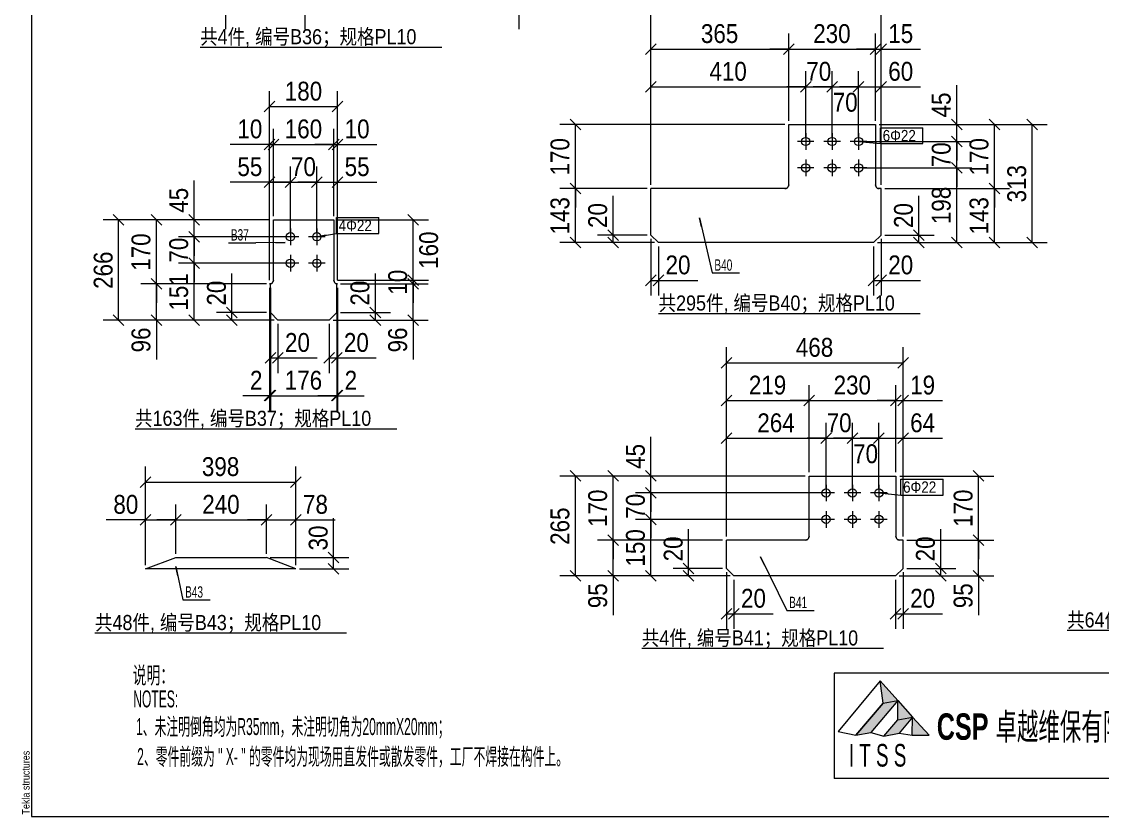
# Model space of a CAD drawing. Header units: inches. Extents: x 0 to 1938, y -2180 to 0.
# Drawn here: x -0.1 to 286.2, y -1740 to -1529.4 of the extents above; entities that cross this region are included whole.
import ezdxf

# ---------------------------------------------------------------- set-up
doc = ezdxf.new("R2010")
doc.units = ezdxf.units.IN
doc.header["$MEASUREMENT"] = 0
doc.linetypes.add('XKITLINE00', pattern=[0])
doc.linetypes.add('XKITLINE01', pattern=[4, 1, -1, 1, -1])
for name, color, linetype, lineweight in [('Bolt', 7, 'Continuous', 0), ('BoltMark', 3, 'Continuous', 0), ('DrawingSheet', 5, 'Continuous', 0), ('OtherObjectType', 1, 'Continuous', 0), ('Part', 2, 'Continuous', 0), ('PartMark', 3, 'Continuous', 0), ('Z-DIMENSIONS', 1, 'Continuous', 0)]:
    doc.layers.add(name, color=color, linetype=linetype, lineweight=lineweight)
doc.styles.add('Arial', font='arial.ttf')
doc.styles.add('Arial Black', font='ariblk.ttf')
doc.styles.add('Arial Black Bold', font='ARIAL.TTF')
doc.styles.add('Arial Narrow', font='ARIAL.TTF')
doc.styles.add('romsim', font='ARIAL.TTF')
doc.styles.add('宋体', font='ARIAL.TTF')

# ---------------------------------------------------------------- blocks, each defined once
blk = doc.blocks.new('P详图~004 (PL10mm零件图1)')
at = {"layer": 'OtherObjectType'}
for color, points in [(3, [(229.8, 41), (234.5, 35.7), (230.6, 35.1)]), (2, [(227.3, 27.2), (223.4, 26.5), (230.6, 35), (234.5, 35.7)]), (3, [(234.5, 35.7), (238.4, 31.3), (234.5, 30.7)]), (2, [(234.8, 27.1), (230.8, 26.3), (234.5, 30.6), (238.4, 31.3)]), (3, [(238.4, 31.3), (242.8, 26.5), (238.3, 26.5)])]:
    blk.add_hatch(color=color, dxfattribs=at).paths.add_polyline_path(points, flags=17)
at = {"layer": 'Bolt', "color": 2, "linetype": 'XKITLINE00', "lineweight": 0}
for p, q in [((212.27, 183.86), (207.87, 183.86)), ((210.07, 186.06), (210.07, 181.66)), ((219.27, 183.86), (214.87, 183.86)), ((217.07, 186.06), (217.07, 181.66)), ((226.27, 183.86), (221.87, 183.86)), ((224.07, 186.06), (224.07, 181.66)), ((210.07, 179.06), (210.07, 174.66)), ((217.07, 179.06), (217.07, 174.66)), ((224.07, 179.06), (224.07, 174.66)), ((212.27, 176.86), (207.87, 176.86)), ((219.27, 176.86), (214.87, 176.86)), ((226.27, 176.86), (221.87, 176.86)), ((73.59, 160.8), (73.59, 156.4)), ((80.59, 160.8), (80.59, 156.4)), ((75.79, 158.6), (71.39, 158.6)), ((82.79, 158.6), (78.39, 158.6)), ((73.59, 153.8), (73.59, 149.4)), ((80.59, 153.8), (80.59, 149.4)), ((75.79, 151.6), (71.39, 151.6)), ((82.79, 151.6), (78.39, 151.6)), ((215.47, 92.91), (215.47, 88.51)), ((222.47, 92.91), (222.47, 88.51)), ((229.47, 92.91), (229.47, 88.51)), ((217.67, 90.71), (213.27, 90.71)), ((224.67, 90.71), (220.27, 90.71)), ((231.67, 90.71), (227.27, 90.71)), ((215.47, 85.91), (215.47, 81.51)), ((222.47, 85.91), (222.47, 81.51)), ((229.47, 85.91), (229.47, 81.51)), ((217.67, 83.71), (213.27, 83.71)), ((224.67, 83.71), (220.27, 83.71)), ((231.67, 83.71), (227.27, 83.71))]:
    blk.add_line(p, q, dxfattribs=at)
for centre in [(210.07, 183.86), (217.07, 183.86), (224.07, 183.86), (210.07, 176.86), (217.07, 176.86), (224.07, 176.86), (73.59, 158.6), (80.59, 158.6), (73.59, 151.6), (80.59, 151.6), (215.47, 90.71), (222.47, 90.71), (229.47, 90.71), (215.47, 83.71), (222.47, 83.71), (229.47, 83.71)]:
    blk.add_circle(centre, 1.1, dxfattribs=at)
at = {"layer": 'BoltMark', "color": 1, "linetype": 'XKITLINE00', "lineweight": 0}
for p, q in [((229.87, 187.52), (241.07, 187.52)), ((229.87, 183.32), (229.87, 187.52)), ((241.07, 183.32), (241.07, 187.52)), ((224.07, 183.86), (229.87, 183.32)), ((226.56, 183.63), (224.07, 183.86)), ((229.87, 183.32), (241.07, 183.32)), ((85.78, 163.7), (96.98, 163.7)), ((85.78, 159.5), (85.78, 163.7)), ((96.98, 159.5), (96.98, 163.7)), ((80.59, 158.6), (85.78, 159.5)), ((83.05, 159.03), (80.59, 158.6)), ((85.78, 159.5), (96.98, 159.5)), ((235.27, 94.37), (246.47, 94.37)), ((235.27, 90.17), (235.27, 94.37)), ((246.47, 90.17), (246.47, 94.37)), ((229.47, 90.71), (235.27, 90.17)), ((231.96, 90.48), (229.47, 90.71)), ((235.27, 90.17), (246.47, 90.17))]:
    blk.add_line(p, q, dxfattribs=at)
at = {"layer": 'DrawingSheet', "color": 5, "linetype": 'XKITLINE00', "lineweight": 0}
for p, q in [((5, 425), (5, 5)), ((5, 5), (635, 5))]:
    blk.add_line(p, q, dxfattribs=at)
at = {"layer": 'OtherObjectType', "color": 6, "linetype": 'XKITLINE00', "lineweight": 0}
for p, q in [((49.68, 208.89), (113.66, 208.89)), ((171.11, 138.31), (240.43, 138.31)), ((32.43, 107.75), (101.74, 107.75)), ((21.82, 53.63), (88.47, 53.63)), ((279.32, 54.34), (345.97, 54.34)), ((166.68, 49.55), (230.66, 49.55))]:
    blk.add_line(p, q, dxfattribs=at)
at = {"layer": 'OtherObjectType', "color": 3, "linetype": 'XKITLINE00', "lineweight": 0}
for p, q in [((625, 43), (217.6, 43)), ((217.6, 43), (217.6, 15)), ((625, 15), (217.6, 15))]:
    blk.add_line(p, q, dxfattribs=at)
at = {"layer": 'OtherObjectType', "color": 2, "linetype": 'XKITLINE00', "lineweight": 0}
for p, q in [((229.8, 40.9), (218.7, 27.5)), ((230.6, 35), (229.8, 40.9)), ((229.8, 40.9), (234.5, 35.7)), ((223.4, 26.5), (230.6, 35)), ((230.6, 35), (223.4, 26.5)), ((234.5, 35.7), (227.3, 27.2)), ((230.6, 35), (234.5, 35.7)), ((234.5, 30.6), (234.5, 35.7)), ((234.5, 35.7), (238.4, 31.3)), ((230.8, 26.3), (234.5, 30.6)), ((234.5, 30.6), (238.4, 31.3)), ((238.4, 31.3), (234.8, 27.1)), ((238.3, 26.5), (238.4, 31.3)), ((242.8, 26.5), (238.4, 31.3)), ((218.7, 27.5), (223.4, 26.5)), ((223.4, 26.5), (227.3, 27.2)), ((227.3, 27.2), (230.8, 26.3)), ((230.8, 26.3), (234.8, 27.1)), ((234.8, 27.1), (238.3, 26.5)), ((238.3, 26.5), (242.8, 26.5))]:
    blk.add_line(p, q, dxfattribs=at)
at = {"layer": 'Part', "color": 2, "linetype": 'XKITLINE00', "lineweight": 0}
for p, q in [((205.57, 172.36), (205.57, 188.36)), ((205.57, 188.36), (228.57, 188.36)), ((228.57, 188.36), (228.57, 172.36)), ((205.57, 172.36), (205.52, 172.05)), ((228.62, 172.05), (228.57, 172.36)), ((169.07, 159.06), (169.07, 171.36)), ((204.57, 171.36), (169.07, 171.36)), ((204.88, 171.41), (204.57, 171.36)), ((229.57, 171.36), (229.26, 171.41)), ((230.07, 171.36), (229.57, 171.36)), ((230.07, 159.06), (230.07, 171.36)), ((69.09, 147.1), (69.09, 163.1)), ((69.09, 163.1), (85.09, 163.1)), ((85.09, 163.1), (85.09, 147.1)), ((171.07, 157.06), (169.07, 159.06)), ((230.07, 159.06), (228.07, 157.06)), ((228.07, 157.06), (171.07, 157.06)), ((68.4, 146.15), (68.09, 146.1)), ((68.29, 146.1), (68.09, 146.1)), ((68.29, 138.5), (68.29, 146.1)), ((69.09, 147.1), (69.04, 146.79)), ((85.14, 146.79), (85.09, 147.1)), ((86.09, 146.1), (85.78, 146.15)), ((85.89, 138.5), (85.89, 146.1)), ((86.09, 146.1), (85.89, 146.1)), ((70.29, 136.5), (68.29, 138.5)), ((85.89, 138.5), (83.89, 136.5)), ((83.89, 136.5), (70.29, 136.5)), ((210.97, 79.21), (210.97, 95.21)), ((210.97, 95.21), (233.97, 95.21)), ((233.97, 95.21), (233.97, 79.21)), ((189.07, 70.71), (189.07, 78.21)), ((209.97, 78.21), (189.07, 78.21)), ((210.28, 78.26), (209.97, 78.21)), ((210.97, 79.21), (210.92, 78.9)), ((234.02, 78.9), (233.97, 79.21)), ((234.97, 78.21), (234.66, 78.26)), ((235.87, 78.21), (234.97, 78.21)), ((235.87, 70.71), (235.87, 78.21)), ((35.24, 70.6), (43.24, 73.6)), ((43.24, 73.6), (67.24, 73.6)), ((75.04, 70.6), (67.24, 73.6)), ((75.04, 70.6), (35.24, 70.6)), ((191.07, 68.71), (189.07, 70.71)), ((233.87, 68.71), (191.07, 68.71)), ((235.87, 70.71), (233.87, 68.71))]:
    blk.add_line(p, q, dxfattribs=at)
at = {"layer": 'Part', "color": 6, "linetype": 'XKITLINE01', "lineweight": 0}
for p, q in [((205.52, 172.05), (205.57, 172.36)), ((228.57, 172.36), (228.62, 172.05)), ((204.57, 171.36), (204.88, 171.41)), ((229.26, 171.41), (229.57, 171.36)), ((68.09, 146.1), (68.4, 146.15)), ((69.04, 146.79), (69.09, 147.1)), ((85.09, 147.1), (85.14, 146.79)), ((85.78, 146.15), (86.09, 146.1)), ((209.97, 78.21), (210.28, 78.26)), ((210.92, 78.9), (210.97, 79.21)), ((233.97, 79.21), (234.02, 78.9)), ((234.66, 78.26), (234.97, 78.21))]:
    blk.add_line(p, q, dxfattribs=at)
at = {"layer": 'Part', "color": 2, "linetype": 'XKITLINE00', "lineweight": 0}
for centre, start, end in [((204.57, 172.36), 288, 342), ((229.57, 172.36), 198, 252), ((68.09, 147.1), 288, 342), ((86.09, 147.1), 198, 252), ((209.97, 79.21), 288, 342), ((234.97, 79.21), 198, 252)]:
    blk.add_arc(centre, 1, start, end, dxfattribs=at)
at = {"layer": 'Part', "color": 6, "linetype": 'XKITLINE01', "lineweight": 0}
for centre, start, end in [((204.57, 172.36), 288, 342), ((229.57, 172.36), 198, 252), ((68.09, 147.1), 288, 342), ((86.09, 147.1), 198, 252), ((209.97, 79.21), 288, 342), ((234.97, 79.21), 198, 252)]:
    blk.add_arc(centre, 1, start, end, dxfattribs=at)
at = {"layer": 'PartMark', "color": 4, "linetype": 'XKITLINE00', "lineweight": 0}
for p, q in [((181.93, 163.67), (185.29, 149.02)), ((182.49, 161.24), (181.93, 163.67)), ((57.22, 157.02), (64.46, 157.02)), ((72.19, 157.05), (64.46, 157.02)), ((69.69, 157.04), (72.19, 157.05)), ((185.29, 149.02), (192.53, 149.02)), ((198.09, 73.83), (205.09, 59.61)), ((199.19, 71.59), (198.09, 73.83)), ((43.28, 71.24), (45.09, 62.38)), ((43.78, 68.79), (43.28, 71.24)), ((45.09, 62.38), (52.33, 62.38)), ((205.09, 59.61), (212.33, 59.61))]:
    blk.add_line(p, q, dxfattribs=at)
at = {"layer": 'Z-DIMENSIONS', "color": 4, "linetype": 'XKITLINE00', "lineweight": 0}
for p, q in [((56.44, 239.14), (56.44, 213.64)), ((134.09, 238.64), (134.09, 213.64)), ((77.44, 236.64), (77.44, 213.64)), ((77.44, 236.64), (77.44, 213.64)), ((169.07, 172.36), (169.07, 222.46)), ((230.07, 172.36), (230.07, 222.46)), ((169.07, 172.36), (169.07, 212.46)), ((205.57, 189.36), (205.57, 212.46)), ((205.57, 189.36), (205.57, 212.46)), ((228.57, 189.36), (228.57, 212.46)), ((228.57, 189.36), (228.57, 212.46)), ((230.07, 172.36), (230.07, 212.46)), ((170.49, 209.78), (167.66, 206.95)), ((206.99, 209.78), (204.16, 206.95)), ((206.99, 209.78), (204.16, 206.95)), ((229.99, 209.78), (227.16, 206.95)), ((229.99, 209.78), (227.16, 206.95)), ((231.49, 209.78), (228.66, 206.95)), ((169.07, 208.36), (205.57, 208.36)), ((205.57, 208.36), (200.57, 208.36)), ((205.57, 208.36), (228.57, 208.36)), ((205.57, 208.36), (210.57, 208.36)), ((228.57, 208.36), (223.57, 208.36)), ((228.57, 208.36), (230.07, 208.36)), ((228.57, 208.36), (233.57, 208.36)), ((230.07, 208.36), (240.49, 208.36)), ((230.07, 208.36), (240.49, 208.36)), ((169.07, 172.36), (169.07, 202.46)), ((210.07, 184.86), (210.07, 202.46)), ((210.07, 184.86), (210.07, 202.46)), ((217.07, 184.86), (217.07, 202.46)), ((217.07, 184.86), (217.07, 202.36)), ((224.07, 184.86), (224.07, 202.46)), ((224.07, 184.86), (224.07, 202.36)), ((230.07, 172.36), (230.07, 202.46)), ((170.49, 199.78), (167.66, 196.95)), ((169.07, 198.36), (210.07, 198.36)), ((210.07, 198.36), (205.07, 198.36)), ((211.49, 199.78), (208.66, 196.95)), ((211.49, 199.78), (208.66, 196.95)), ((210.07, 198.36), (217.07, 198.36)), ((210.07, 198.36), (215.07, 198.36)), ((217.07, 198.36), (212.07, 198.36)), ((218.49, 199.78), (215.66, 196.95)), ((218.49, 199.78), (215.66, 196.95)), ((217.07, 198.36), (224.07, 198.36)), ((217.07, 198.36), (222.07, 198.36)), ((224.07, 198.36), (219.07, 198.36)), ((225.49, 199.78), (222.66, 196.95)), ((225.49, 199.78), (222.66, 196.95)), ((224.07, 198.36), (230.07, 198.36)), ((224.07, 198.36), (229.07, 198.36)), ((231.49, 199.78), (228.66, 196.95)), ((230.07, 198.36), (240.49, 198.36)), ((230.07, 198.36), (240.49, 198.36)), ((250.07, 188.36), (250.07, 198.78)), ((250.07, 188.36), (250.07, 198.78)), ((68.09, 147.1), (68.09, 197.2)), ((86.09, 147.1), (86.09, 197.2)), ((69.5, 194.52), (66.67, 191.69)), ((68.09, 193.1), (86.09, 193.1)), ((87.5, 194.52), (84.67, 191.69)), ((147.66, 189.78), (150.49, 186.95)), ((248.66, 189.78), (251.49, 186.95)), ((258.66, 189.78), (261.49, 186.95)), ((268.66, 189.78), (271.49, 186.95)), ((68.09, 147.1), (68.09, 187.2)), ((69.09, 164.1), (69.09, 187.2)), ((69.09, 164.1), (69.09, 187.2)), ((85.09, 164.1), (85.09, 187.2)), ((85.09, 164.1), (85.09, 187.2)), ((86.09, 147.1), (86.09, 187.2)), ((204.57, 188.36), (144.97, 188.36)), ((149.07, 171.36), (149.07, 188.36)), ((229.57, 188.36), (254.07, 188.36)), ((229.57, 188.36), (264.07, 188.36)), ((229.57, 188.36), (274.07, 188.36)), ((250.07, 183.86), (250.07, 188.86)), ((250.07, 183.86), (250.07, 188.36)), ((260.07, 171.36), (260.07, 188.36)), ((270.07, 157.06), (270.07, 188.36)), ((69.5, 184.52), (66.67, 181.69)), ((70.5, 184.52), (67.67, 181.69)), ((70.5, 184.52), (67.67, 181.69)), ((86.5, 184.52), (83.67, 181.69)), ((86.5, 184.52), (83.67, 181.69)), ((87.5, 184.52), (84.67, 181.69)), ((225.07, 183.86), (254.07, 183.86)), ((225.07, 183.86), (254.07, 183.86)), ((248.66, 185.28), (251.49, 182.45)), ((248.66, 185.28), (251.49, 182.45)), ((250.07, 183.86), (250.07, 178.86)), ((250.07, 176.86), (250.07, 183.86)), ((68.09, 183.1), (57.67, 183.1)), ((68.09, 183.1), (57.67, 183.1)), ((69.09, 183.1), (64.09, 183.1)), ((68.09, 183.1), (69.09, 183.1)), ((69.09, 183.1), (85.09, 183.1)), ((69.09, 183.1), (74.09, 183.1)), ((85.09, 183.1), (80.09, 183.1)), ((85.09, 183.1), (86.09, 183.1)), ((85.09, 183.1), (90.09, 183.1)), ((86.09, 183.1), (96.5, 183.1)), ((86.09, 183.1), (96.5, 183.1)), ((250.07, 176.86), (250.07, 181.86)), ((248.66, 178.28), (251.49, 175.45)), ((248.66, 178.28), (251.49, 175.45)), ((68.09, 147.1), (68.09, 177.2)), ((73.59, 159.6), (73.59, 177.2)), ((73.59, 159.6), (73.59, 177.2)), ((80.59, 159.6), (80.59, 177.2)), ((80.59, 159.6), (80.59, 177.2)), ((86.09, 147.1), (86.09, 177.2)), ((149.07, 171.36), (149.07, 176.36)), ((225.07, 176.86), (254.07, 176.86)), ((225.07, 176.86), (254.07, 176.86)), ((250.07, 176.86), (250.07, 171.86)), ((250.07, 157.06), (250.07, 176.86)), ((260.07, 171.36), (260.07, 176.36)), ((48.09, 163.1), (48.09, 173.52)), ((48.09, 163.1), (48.09, 173.52)), ((68.09, 173.1), (57.67, 173.1)), ((68.09, 173.1), (57.67, 173.1)), ((69.5, 174.52), (66.67, 171.69)), ((68.09, 173.1), (73.59, 173.1)), ((73.59, 173.1), (68.59, 173.1)), ((75, 174.52), (72.17, 171.69)), ((75, 174.52), (72.17, 171.69)), ((73.59, 173.1), (80.59, 173.1)), ((73.59, 173.1), (78.59, 173.1)), ((80.59, 173.1), (75.59, 173.1)), ((82, 174.52), (79.17, 171.69)), ((82, 174.52), (79.17, 171.69)), ((80.59, 173.1), (86.09, 173.1)), ((80.59, 173.1), (85.59, 173.1)), ((87.5, 174.52), (84.67, 171.69)), ((86.09, 173.1), (96.5, 173.1)), ((86.09, 173.1), (96.5, 173.1)), ((147.66, 172.78), (150.49, 169.95)), ((147.66, 172.78), (150.49, 169.95)), ((258.66, 172.78), (261.49, 169.95)), ((258.66, 172.78), (261.49, 169.95)), ((168.07, 171.36), (144.97, 171.36)), ((168.07, 171.36), (144.97, 171.36)), ((149.07, 171.36), (149.07, 166.36)), ((149.07, 157.06), (149.07, 171.36)), ((159.07, 159.06), (159.07, 169.48)), ((159.07, 159.06), (159.07, 169.48)), ((231.07, 171.36), (264.07, 171.36)), ((231.07, 171.36), (264.07, 171.36)), ((240.07, 159.06), (240.07, 169.48)), ((240.07, 159.06), (240.07, 169.48)), ((260.07, 171.36), (260.07, 166.36)), ((260.07, 157.06), (260.07, 171.36)), ((26.67, 164.52), (29.5, 161.69)), ((36.67, 164.52), (39.5, 161.69)), ((46.67, 164.52), (49.5, 161.69)), ((48.09, 158.6), (48.09, 163.6)), ((104.67, 164.52), (107.5, 161.69)), ((68.09, 163.1), (23.99, 163.1)), ((28.09, 136.5), (28.09, 163.1)), ((68.09, 163.1), (33.99, 163.1)), ((38.09, 146.1), (38.09, 163.1)), ((68.09, 163.1), (43.99, 163.1)), ((48.09, 158.6), (48.09, 163.1)), ((86.09, 163.1), (110.19, 163.1)), ((106.09, 147.1), (106.09, 163.1)), ((157.66, 160.48), (160.49, 157.65)), ((238.66, 160.48), (241.49, 157.65)), ((72.59, 158.6), (43.99, 158.6)), ((72.59, 158.6), (43.99, 158.6)), ((46.67, 160.02), (49.5, 157.19)), ((46.67, 160.02), (49.5, 157.19)), ((48.09, 158.6), (48.09, 153.6)), ((48.09, 151.6), (48.09, 158.6)), ((147.66, 158.48), (150.49, 155.65)), ((168.07, 159.06), (154.97, 159.06)), ((157.66, 158.48), (160.49, 155.65)), ((159.07, 157.06), (159.07, 159.06)), ((169.07, 158.06), (169.07, 143.06)), ((230.07, 158.06), (230.07, 143.06)), ((231.07, 159.06), (244.07, 159.06)), ((238.66, 158.48), (241.49, 155.65)), ((240.07, 157.06), (240.07, 159.06)), ((248.66, 158.48), (251.49, 155.65)), ((258.66, 158.48), (261.49, 155.65)), ((268.66, 158.48), (271.49, 155.65)), ((48.09, 151.6), (48.09, 156.6)), ((170.07, 157.06), (144.97, 157.06)), ((170.07, 157.06), (154.97, 157.06)), ((171.07, 156.06), (171.07, 143.06)), ((228.07, 156.06), (228.07, 143.06)), ((229.07, 157.06), (244.07, 157.06)), ((229.07, 157.06), (254.07, 157.06)), ((229.07, 157.06), (264.07, 157.06)), ((229.07, 157.06), (274.07, 157.06)), ((46.67, 153.02), (49.5, 150.19)), ((46.67, 153.02), (49.5, 150.19)), ((106.09, 147.1), (106.09, 152.1)), ((38.09, 146.1), (38.09, 151.1)), ((72.59, 151.6), (43.99, 151.6)), ((72.59, 151.6), (43.99, 151.6)), ((48.09, 151.6), (48.09, 146.6)), ((48.09, 136.5), (48.09, 151.6)), ((58.09, 138.5), (58.09, 148.92)), ((58.09, 138.5), (58.09, 148.92)), ((96.09, 138.5), (96.09, 148.92)), ((96.09, 138.5), (96.09, 148.92)), ((106.09, 146.1), (106.09, 151.1)), ((67.29, 146.1), (33.99, 146.1)), ((67.29, 146.1), (33.99, 146.1)), ((36.67, 147.52), (39.5, 144.69)), ((36.67, 147.52), (39.5, 144.69)), ((38.09, 146.1), (38.09, 141.1)), ((38.09, 136.5), (38.09, 146.1)), ((86.09, 147.1), (110.19, 147.1)), ((86.09, 147.1), (110.09, 147.1)), ((86.89, 146.1), (110.09, 146.1)), ((86.89, 146.1), (110.09, 146.1)), ((104.67, 148.52), (107.5, 145.69)), ((104.67, 148.52), (107.5, 145.69)), ((104.67, 147.52), (107.5, 144.69)), ((104.67, 147.52), (107.5, 144.69)), ((106.09, 147.1), (106.09, 142.1)), ((106.09, 146.1), (106.09, 147.1)), ((106.09, 146.1), (106.09, 141.1)), ((106.09, 136.5), (106.09, 146.1)), ((170.49, 148.48), (167.66, 145.65)), ((169.07, 147.06), (171.07, 147.06)), ((172.49, 148.48), (169.66, 145.65)), ((171.07, 147.06), (181.49, 147.06)), ((171.07, 147.06), (181.49, 147.06)), ((229.49, 148.48), (226.66, 145.65)), ((228.07, 147.06), (230.07, 147.06)), ((231.49, 148.48), (228.66, 145.65)), ((230.07, 147.06), (240.49, 147.06)), ((230.07, 147.06), (240.49, 147.06)), ((68.09, 145.1), (68.09, 112.5)), ((68.29, 145.1), (68.29, 112.5)), ((68.29, 145.1), (68.29, 112.5)), ((85.89, 145.1), (85.89, 112.5)), ((85.89, 145.1), (85.89, 112.5)), ((86.09, 145.1), (86.09, 112.5)), ((26.67, 137.92), (29.5, 135.09)), ((36.67, 137.92), (39.5, 135.09)), ((46.67, 137.92), (49.5, 135.09)), ((67.29, 138.5), (53.99, 138.5)), ((56.67, 139.92), (59.5, 137.09)), ((56.67, 137.92), (59.5, 135.09)), ((58.09, 136.5), (58.09, 138.5)), ((68.29, 137.5), (68.29, 122.5)), ((85.89, 137.5), (85.89, 122.5)), ((86.89, 138.5), (100.09, 138.5)), ((94.67, 139.92), (97.5, 137.09)), ((94.67, 137.92), (97.5, 135.09)), ((96.09, 136.5), (96.09, 138.5)), ((104.67, 137.92), (107.5, 135.09)), ((69.29, 136.5), (23.99, 136.5)), ((69.29, 136.5), (33.99, 136.5)), ((38.09, 136.5), (38.09, 126.09)), ((38.09, 136.5), (38.09, 126.09)), ((69.29, 136.5), (43.99, 136.5)), ((69.29, 136.5), (53.99, 136.5)), ((70.29, 135.5), (70.29, 122.5)), ((83.89, 135.5), (83.89, 122.5)), ((84.89, 136.5), (100.09, 136.5)), ((84.89, 136.5), (110.09, 136.5)), ((106.09, 136.5), (106.09, 126.09)), ((106.09, 136.5), (106.09, 126.09)), ((189.07, 79.21), (189.07, 129.31)), ((235.87, 79.21), (235.87, 129.31)), ((69.7, 127.92), (66.87, 125.09)), ((68.29, 126.5), (70.29, 126.5)), ((71.7, 127.92), (68.87, 125.09)), ((70.29, 126.5), (80.7, 126.5)), ((70.29, 126.5), (80.7, 126.5)), ((85.3, 127.92), (82.47, 125.09)), ((83.89, 126.5), (85.89, 126.5)), ((87.3, 127.92), (84.47, 125.09)), ((85.89, 126.5), (96.3, 126.5)), ((85.89, 126.5), (96.3, 126.5)), ((190.49, 126.63), (187.66, 123.8)), ((237.29, 126.63), (234.46, 123.8)), ((189.07, 125.21), (235.87, 125.21)), ((69.5, 117.92), (66.67, 115.09)), ((69.7, 117.92), (66.87, 115.09)), ((69.7, 117.92), (66.87, 115.09)), ((87.3, 117.92), (84.47, 115.09)), ((87.3, 117.92), (84.47, 115.09)), ((87.5, 117.92), (84.67, 115.09)), ((189.07, 79.21), (189.07, 119.31)), ((210.97, 96.21), (210.97, 119.31)), ((210.97, 96.21), (210.97, 119.31)), ((233.97, 96.21), (233.97, 119.31)), ((233.97, 96.21), (233.97, 119.31)), ((235.87, 79.21), (235.87, 119.31)), ((68.09, 116.5), (61, 116.5)), ((68.09, 116.5), (61, 116.5)), ((68.29, 116.5), (63.29, 116.5)), ((68.09, 116.5), (68.29, 116.5)), ((68.29, 116.5), (85.89, 116.5)), ((68.29, 116.5), (73.29, 116.5)), ((85.89, 116.5), (80.89, 116.5)), ((85.89, 116.5), (86.09, 116.5)), ((85.89, 116.5), (90.89, 116.5)), ((86.09, 116.5), (93.17, 116.5)), ((86.09, 116.5), (93.17, 116.5)), ((190.49, 116.63), (187.66, 113.8)), ((189.07, 115.21), (210.97, 115.21)), ((210.97, 115.21), (205.97, 115.21)), ((212.39, 116.63), (209.56, 113.8)), ((212.39, 116.63), (209.56, 113.8)), ((210.97, 115.21), (233.97, 115.21)), ((210.97, 115.21), (215.97, 115.21)), ((233.97, 115.21), (228.97, 115.21)), ((235.39, 116.63), (232.56, 113.8)), ((235.39, 116.63), (232.56, 113.8)), ((233.97, 115.21), (235.87, 115.21)), ((233.97, 115.21), (238.97, 115.21)), ((237.29, 116.63), (234.46, 113.8)), ((235.87, 115.21), (246.29, 115.21)), ((235.87, 115.21), (246.29, 115.21)), ((189.07, 79.21), (189.07, 109.31)), ((215.47, 91.71), (215.47, 109.31)), ((215.47, 91.71), (215.47, 109.31)), ((222.47, 91.71), (222.47, 109.31)), ((222.47, 91.71), (222.47, 109.21)), ((229.47, 91.71), (229.47, 109.31)), ((229.47, 91.71), (229.47, 109.21)), ((235.87, 79.21), (235.87, 109.31)), ((190.49, 106.63), (187.66, 103.8)), ((216.89, 106.63), (214.06, 103.8)), ((216.89, 106.63), (214.06, 103.8)), ((223.89, 106.63), (221.06, 103.8)), ((223.89, 106.63), (221.06, 103.8)), ((230.89, 106.63), (228.06, 103.8)), ((230.89, 106.63), (228.06, 103.8)), ((237.29, 106.63), (234.46, 103.8)), ((169.07, 95.21), (169.07, 105.63)), ((169.07, 95.21), (169.07, 105.63)), ((189.07, 105.21), (215.47, 105.21)), ((215.47, 105.21), (210.47, 105.21)), ((215.47, 105.21), (222.47, 105.21)), ((215.47, 105.21), (220.47, 105.21)), ((222.47, 105.21), (217.47, 105.21)), ((222.47, 105.21), (229.47, 105.21)), ((222.47, 105.21), (227.47, 105.21)), ((229.47, 105.21), (224.47, 105.21)), ((229.47, 105.21), (235.87, 105.21)), ((229.47, 105.21), (234.47, 105.21)), ((235.87, 105.21), (246.29, 105.21)), ((235.87, 105.21), (246.29, 105.21)), ((35.24, 71.6), (35.24, 97.7)), ((75.04, 71.6), (75.04, 97.7)), ((36.66, 95.02), (33.83, 92.19)), ((76.45, 95.02), (73.63, 92.19)), ((209.97, 95.21), (144.97, 95.21)), ((147.66, 96.63), (150.49, 93.8)), ((149.07, 68.71), (149.07, 95.21)), ((209.97, 95.21), (154.97, 95.21)), ((157.66, 96.63), (160.49, 93.8)), ((159.07, 78.21), (159.07, 95.21)), ((209.97, 95.21), (164.97, 95.21)), ((167.66, 96.63), (170.49, 93.8)), ((169.07, 90.71), (169.07, 95.71)), ((169.07, 90.71), (169.07, 95.21)), ((234.97, 95.21), (259.87, 95.21)), ((254.46, 96.63), (257.29, 93.8)), ((255.87, 78.21), (255.87, 95.21)), ((35.24, 93.6), (75.04, 93.6)), ((167.66, 92.13), (170.49, 89.3)), ((167.66, 92.13), (170.49, 89.3)), ((214.47, 90.71), (164.97, 90.71)), ((214.47, 90.71), (164.97, 90.71)), ((169.07, 90.71), (169.07, 85.71)), ((169.07, 83.71), (169.07, 90.71)), ((35.24, 71.6), (35.24, 87.7)), ((43.24, 74.6), (43.24, 87.7)), ((43.24, 74.6), (43.24, 87.7)), ((67.24, 74.6), (67.24, 87.7)), ((67.24, 74.6), (67.24, 87.7)), ((75.04, 71.6), (75.04, 87.7)), ((169.07, 83.71), (169.07, 88.71)), ((35.24, 83.6), (24.83, 83.6)), ((35.24, 83.6), (24.83, 83.6)), ((36.66, 85.02), (33.83, 82.19)), ((35.24, 83.6), (43.24, 83.6)), ((43.24, 83.6), (38.24, 83.6)), ((44.66, 85.02), (41.83, 82.19)), ((44.66, 85.02), (41.83, 82.19)), ((43.24, 83.6), (67.24, 83.6)), ((43.24, 83.6), (48.24, 83.6)), ((67.24, 83.6), (62.24, 83.6)), ((68.66, 85.02), (65.83, 82.19)), ((68.66, 85.02), (65.83, 82.19)), ((67.24, 83.6), (75.04, 83.6)), ((67.24, 83.6), (72.24, 83.6)), ((76.45, 85.02), (73.63, 82.19)), ((75.04, 83.6), (85.46, 83.6)), ((75.04, 83.6), (85.46, 83.6)), ((85.04, 73.6), (85.04, 84.02)), ((85.04, 73.6), (85.04, 84.02)), ((159.07, 78.21), (159.07, 83.21)), ((214.47, 83.71), (164.97, 83.71)), ((214.47, 83.71), (164.97, 83.71)), ((167.66, 85.13), (170.49, 82.3)), ((167.66, 85.13), (170.49, 82.3)), ((169.07, 83.71), (169.07, 78.71)), ((169.07, 68.71), (169.07, 83.71)), ((255.87, 78.21), (255.87, 83.21)), ((179.07, 70.71), (179.07, 81.13)), ((179.07, 70.71), (179.07, 81.13)), ((245.87, 70.71), (245.87, 81.13)), ((245.87, 70.71), (245.87, 81.13)), ((188.07, 78.21), (154.97, 78.21)), ((188.07, 78.21), (154.97, 78.21)), ((157.66, 79.63), (160.49, 76.8)), ((157.66, 79.63), (160.49, 76.8)), ((159.07, 78.21), (159.07, 73.21)), ((159.07, 68.71), (159.07, 78.21)), ((236.87, 78.21), (259.87, 78.21)), ((236.87, 78.21), (259.87, 78.21)), ((254.46, 79.63), (257.29, 76.8)), ((254.46, 79.63), (257.29, 76.8)), ((255.87, 78.21), (255.87, 73.21)), ((255.87, 68.71), (255.87, 78.21)), ((83.63, 75.02), (86.45, 72.19)), ((68.24, 73.6), (89.04, 73.6)), ((83.63, 72.02), (86.45, 69.19)), ((85.04, 70.6), (85.04, 73.6)), ((177.66, 72.13), (180.49, 69.3)), ((244.46, 72.13), (247.29, 69.3)), ((76.04, 70.6), (89.04, 70.6)), ((190.07, 68.71), (144.97, 68.71)), ((147.66, 70.13), (150.49, 67.3)), ((190.07, 68.71), (154.97, 68.71)), ((157.66, 70.13), (160.49, 67.3)), ((159.07, 68.71), (159.07, 58.3)), ((159.07, 68.71), (159.07, 58.3)), ((190.07, 68.71), (164.97, 68.71)), ((167.66, 70.13), (170.49, 67.3)), ((188.07, 70.71), (174.97, 70.71)), ((190.07, 68.71), (174.97, 68.71)), ((177.66, 70.13), (180.49, 67.3)), ((179.07, 68.71), (179.07, 70.71)), ((189.07, 69.71), (189.07, 54.71)), ((234.87, 68.71), (249.87, 68.71)), ((234.87, 68.71), (259.87, 68.71)), ((235.87, 69.71), (235.87, 54.71)), ((236.87, 70.71), (249.87, 70.71)), ((244.46, 70.13), (247.29, 67.3)), ((245.87, 68.71), (245.87, 70.71)), ((254.46, 70.13), (257.29, 67.3)), ((255.87, 68.71), (255.87, 58.3)), ((255.87, 68.71), (255.87, 58.3)), ((191.07, 67.71), (191.07, 54.71)), ((233.87, 67.71), (233.87, 54.71)), ((190.49, 60.13), (187.66, 57.3)), ((192.49, 60.13), (189.66, 57.3)), ((235.29, 60.13), (232.46, 57.3)), ((237.29, 60.13), (234.46, 57.3)), ((189.07, 58.71), (191.07, 58.71)), ((191.07, 58.71), (201.49, 58.71)), ((191.07, 58.71), (201.49, 58.71)), ((233.87, 58.71), (235.87, 58.71)), ((235.87, 58.71), (246.29, 58.71)), ((235.87, 58.71), (246.29, 58.71))]:
    blk.add_line(p, q, dxfattribs=at)
at = {"layer": 'Z-DIMENSIONS', "color": 7}
for p in [(169.07, 208.36), (205.57, 208.36), (205.57, 208.36), (228.57, 208.36), (228.57, 208.36), (230.07, 208.36), (169.07, 198.36), (210.07, 198.36), (210.07, 198.36), (217.07, 198.36), (217.07, 198.36), (224.07, 198.36), (224.07, 198.36), (230.07, 198.36), (68.09, 193.1), (86.09, 193.1), (149.07, 188.36), (250.07, 188.36), (260.07, 188.36), (270.07, 188.36), (250.07, 183.86), (250.07, 183.86), (68.09, 183.1), (69.09, 183.1), (69.09, 183.1), (85.09, 183.1), (85.09, 183.1), (86.09, 183.1), (250.07, 176.86), (250.07, 176.86), (68.09, 173.1), (73.59, 173.1), (73.59, 173.1), (80.59, 173.1), (80.59, 173.1), (86.09, 173.1), (149.07, 171.36), (149.07, 171.36), (260.07, 171.36), (260.07, 171.36), (28.09, 163.1), (38.09, 163.1), (48.09, 163.1), (106.09, 163.1), (48.09, 158.6), (48.09, 158.6), (159.07, 159.06), (240.07, 159.06), (149.07, 157.06), (159.07, 157.06), (240.07, 157.06), (250.07, 157.06), (260.07, 157.06), (270.07, 157.06), (48.09, 151.6), (48.09, 151.6), (38.09, 146.1), (38.09, 146.1), (106.09, 147.1), (106.09, 147.1), (106.09, 146.1), (106.09, 146.1), (169.07, 147.06), (171.07, 147.06), (228.07, 147.06), (230.07, 147.06), (58.09, 138.5), (96.09, 138.5), (28.09, 136.5), (38.09, 136.5), (48.09, 136.5), (58.09, 136.5), (96.09, 136.5), (106.09, 136.5), (68.29, 126.5), (70.29, 126.5), (83.89, 126.5), (85.89, 126.5), (189.07, 125.21), (235.87, 125.21), (68.09, 116.5), (68.29, 116.5), (68.29, 116.5), (85.89, 116.5), (85.89, 116.5), (86.09, 116.5), (189.07, 115.21), (210.97, 115.21), (210.97, 115.21), (233.97, 115.21), (233.97, 115.21), (235.87, 115.21), (189.07, 105.21), (215.47, 105.21), (215.47, 105.21), (222.47, 105.21), (222.47, 105.21), (229.47, 105.21), (229.47, 105.21), (235.87, 105.21), (149.07, 95.21), (159.07, 95.21), (169.07, 95.21), (255.87, 95.21), (35.24, 93.6), (75.04, 93.6), (169.07, 90.71), (169.07, 90.71), (35.24, 83.6), (43.24, 83.6), (43.24, 83.6), (67.24, 83.6), (67.24, 83.6), (75.04, 83.6), (169.07, 83.71), (169.07, 83.71), (159.07, 78.21), (159.07, 78.21), (255.87, 78.21), (255.87, 78.21), (85.04, 73.6), (85.04, 70.6), (149.07, 68.71), (159.07, 68.71), (169.07, 68.71), (179.07, 70.71), (179.07, 68.71), (245.87, 70.71), (245.87, 68.71), (255.87, 68.71), (189.07, 58.71), (191.07, 58.71), (233.87, 58.71), (235.87, 58.71)]:
    blk.add_point(p, dxfattribs=at)
at = {"layer": 'BoltMark', "color": 4, "style": '宋体', "width": 0.85}
for s, p in [('6Φ22', (230.47, 183.92)), ('4Φ22', (86.38, 160.1)), ('6Φ22', (235.87, 90.77))]:
    blk.add_text(s, height=3, dxfattribs=at).set_placement(p)
at = {"layer": 'DrawingSheet', "color": 5, "style": 'Arial', "width": 0.85}
blk.add_text('Tekla structures', height=2, rotation=90, dxfattribs=at).set_placement((4.5, 5.5))
at = {"layer": 'OtherObjectType', "color": 3}
for s, height, style, width, p in [('共4件, 编号B36；规格PL10', 4, '宋体', 0.85, (49.68, 209.64)), ('共295件, 编号B40；规格PL10', 4, '宋体', 0.85, (171.11, 139.06)), ('共163件, 编号B37；规格PL10', 4, '宋体', 0.85, (32.43, 108.5)), ('共48件, 编号B43；规格PL10', 4, '宋体', 0.85, (21.82, 54.38)), ('共64件, 编号B47；规格PL10', 4, '宋体', 0.85, (279.32, 55.09)), ('共4件, 编号B41；规格PL10', 4, '宋体', 0.85, (166.68, 50.3)), ('CSP 卓越维保有限公司', 7, 'Arial Black', 0.595, (244.8, 25.3)), ('I T S S', 6, 'Arial Black Bold', 0.595, (221.5, 18.2))]:
    blk.add_text(s, height=height, dxfattribs=dict(at, style=style, width=width)).set_placement(p)
at = {"layer": 'OtherObjectType', "color": 7, "style": 'Arial'}
for s, width, p in [('说明：', 0.595, (31.8, 40.17)), ('NOTES:', 0.51, (31.95, 33.89)), ('1、未注明倒角均为R35mm，未注明切角为20mmX20mm；', 0.51, (32.7, 26.56)), ('2、零件前缀为 " X- " 的零件均为现场用直发件或散发零件，工厂不焊接在构件上。', 0.51, (33, 18.61))]:
    blk.add_text(s, height=4.5, dxfattribs=dict(at, width=width)).set_placement(p)
at = {"layer": 'PartMark', "color": 1, "style": 'romsim', "width": 0.6375}
for s, p in [('B37', (57.82, 157.62)), ('B40', (185.89, 149.62)), ('B43', (45.69, 62.98)), ('B41', (205.69, 60.21))]:
    blk.add_text(s, height=3, dxfattribs=at).set_placement(p)
at = {"layer": 'Z-DIMENSIONS', "color": 7, "style": 'Arial Narrow', "width": 0.85}
for s, p in [('365', (182.32, 209.96)), ('230', (212.07, 209.96)), ('15', (231.95, 209.96)), ('410', (184.57, 199.96)), ('70', (210.24, 199.96)), ('60', (231.95, 199.96)), ('180', (72.09, 194.7)), ('70', (217.24, 191.76)), ('10', (59.55, 184.7)), ('160', (72.09, 184.7)), ('10', (87.96, 184.7)), ('55', (59.55, 174.7)), ('70', (73.75, 174.7)), ('55', (87.96, 174.7)), ('20', (172.95, 148.66)), ('20', (231.95, 148.66)), ('20', (72.16, 128.1)), ('20', (87.76, 128.1)), ('468', (207.47, 126.81)), ('2', (62.88, 118.1)), ('176', (72.09, 118.1)), ('2', (87.96, 118.1)), ('219', (195.02, 116.81)), ('230', (217.47, 116.81)), ('19', (237.75, 116.81)), ('264', (197.27, 106.81)), ('70', (215.64, 106.81)), ('64', (237.75, 106.81)), ('70', (222.64, 98.61)), ('398', (50.14, 95.2)), ('80', (26.7, 85.2)), ('240', (50.24, 85.2)), ('78', (76.92, 85.2)), ('20', (192.95, 60.31)), ('20', (237.75, 60.31))]:
    blk.add_text(s, height=5, dxfattribs=at).set_placement(p)
for s, p in [('45', (248.47, 190.24)), ('170', (147.47, 174.86)), ('70', (248.47, 177.03)), ('170', (258.47, 174.86)), ('313', (268.47, 167.71)), ('45', (46.49, 164.98)), ('198', (248.47, 161.96)), ('143', (147.47, 159.21)), ('20', (157.47, 160.94)), ('20', (238.47, 160.94)), ('143', (258.47, 159.21)), ('170', (36.49, 149.6)), ('70', (46.49, 151.77)), ('160', (112.69, 150.1)), ('266', (26.49, 144.8)), ('10', (104.49, 143.27)), ('151', (46.49, 139.05)), ('20', (56.49, 140.38)), ('20', (94.49, 140.38)), ('96', (36.49, 127.96)), ('96', (104.49, 127.96)), ('45', (167.47, 97.09)), ('170', (157.47, 81.71)), ('70', (167.47, 83.88)), ('170', (254.27, 81.71)), ('265', (147.47, 76.96)), ('30', (83.44, 75.48)), ('150', (167.47, 71.21)), ('20', (177.47, 72.59)), ('20', (244.27, 72.59)), ('95', (157.47, 60.17)), ('95', (254.27, 60.17))]:
    blk.add_text(s, height=5, rotation=90.0002, dxfattribs=at).set_placement(p)

msp = doc.modelspace()

# ---------------------------------------------------------------- block references
msp.add_blockref('P详图~004 (PL10mm零件图1)', (-2.5, -1745))

doc.saveas('drawing.dxf')
